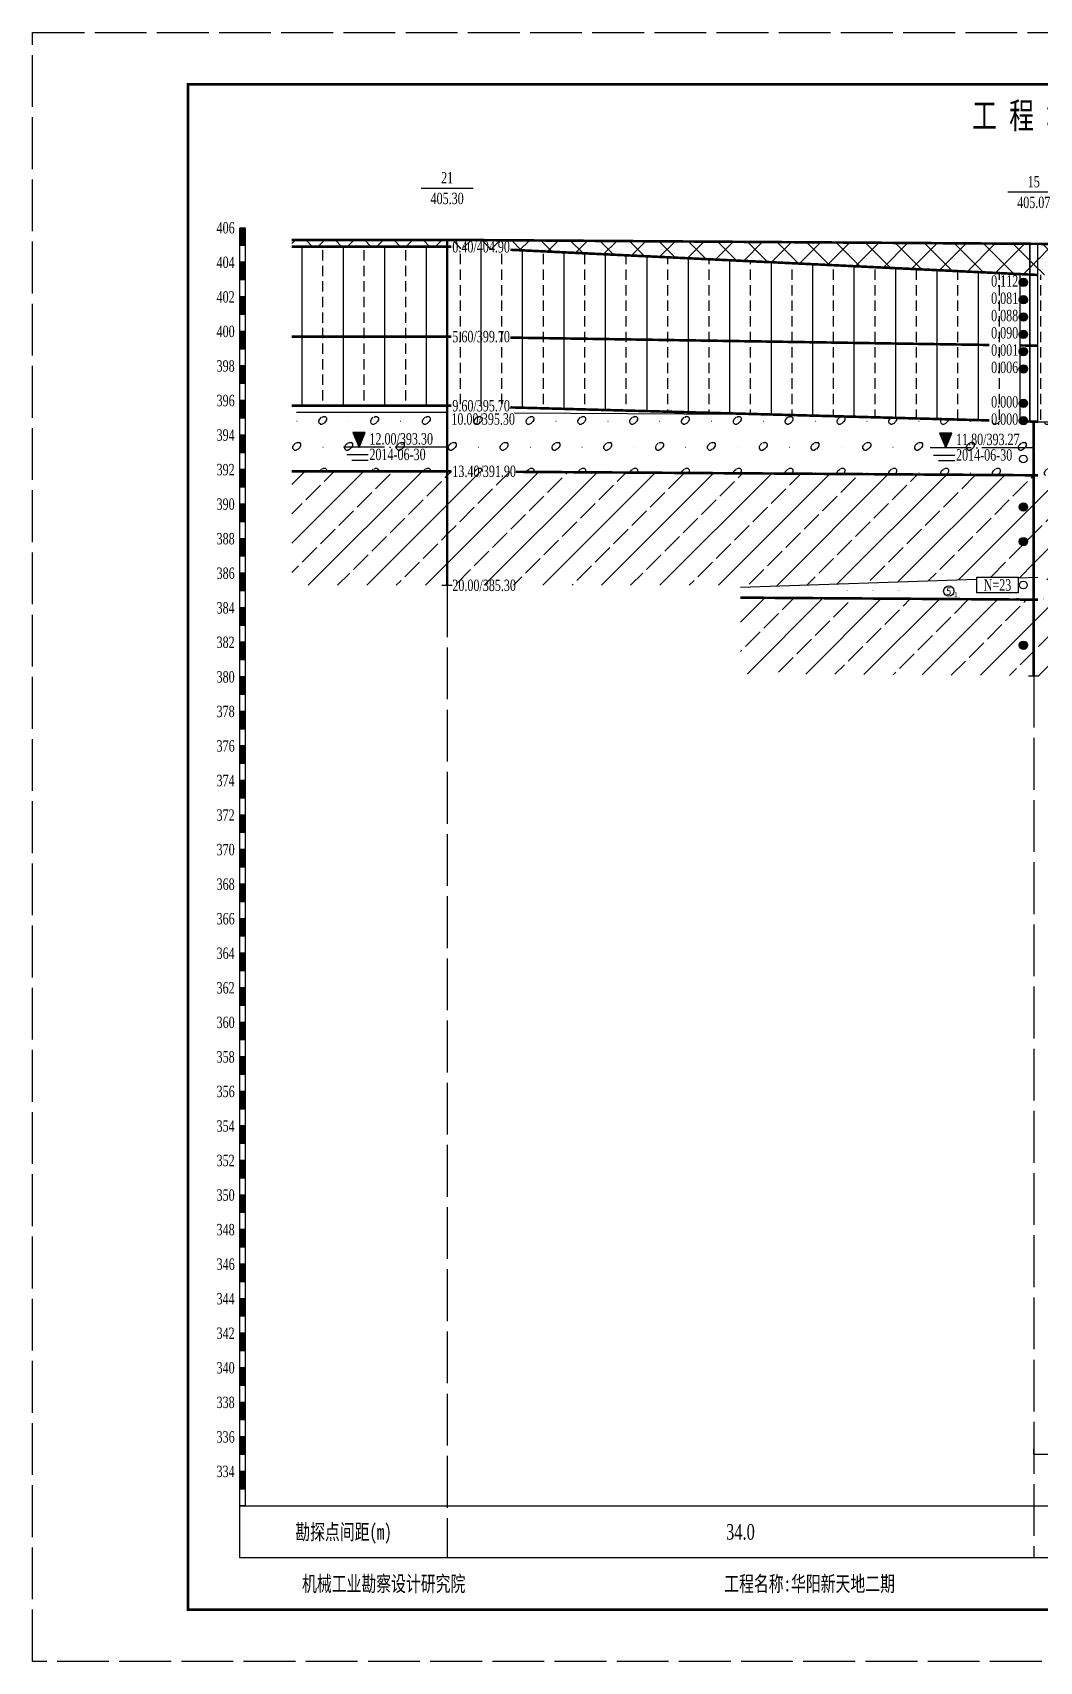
# Model space of a CAD drawing. Header units: millimetres. Extents: x -30 to 2967, y -786 to 1322.
# Drawn here: x 1733.4 to 1927.7, y -785.6 to -471.3 of the extents above; entities that cross this region are included whole.
import ezdxf
from ezdxf.enums import TextEntityAlignment as Align

# ---------------------------------------------------------------- set-up
doc = ezdxf.new("R2010")
doc.units = ezdxf.units.MM
doc.linetypes.add('SWX', pattern=[12, 10, -1, 0, -1])
doc.linetypes.add('XX', pattern=[12, 10, -2])
doc.layers.add('DXSW', color=7, linetype='Continuous')
doc.layers.add('MASKTEXT', color=7, linetype='Continuous')
doc.styles.add('Dzcd', font='TIMES.TTF')
doc.styles.get("Standard").update_dxf_attribs({"font": 'SimSun.ttf'})
pattern_1 = [(0, (1813.4416, -1862.275), (2.5, 4.33), [0, -5]), (0, (1813.5416, -1862.275), (2.5, 4.33), [0, -5]), (0, (1813.4416, -1862.175), (2.5, 4.33), [0, -5]), (0, (1813.5416, -1862.175), (2.5, 4.33), [0, -5])]
pattern_2 = [(45, (1813.4416, -1862.275), (-2.828427, 2.828427), []), (315, (1813.4416, -1862.275), (2.828427, 2.828427), [])]
pattern_3 = [(90, (0, 0), (-8, 5e-16), [2, -1]), (90, (4, 0), (-8, 5e-16), [])]
pattern_4 = [(0, (1813.9553, -1861.8363), (5, 5), [0.3756, -9.6244]), (0, (1814.512, -1860.3574), (5, 5), [0.3798, -9.6202]), (135, (1813.955, -1861.836), (-5.000023, -5.000023), [0.3906, -6.6804]), (315, (1814.892, -1860.3574), (5.000023, 5.000023), [0.3828, -6.6883]), (90, (1813.679, -1861.56), (-5, 5), [0.377, -9.623]), (270, (1815.1626, -1860.628), (5, -5), [0.3751, -9.6249]), (45, (1813.836, -1860.869), (-5.000023, 5.000023), [0.492, -6.5791]), (225, (1814.989, -1861.35), (5.000023, -5.000023), [0.4449, -6.6262]), (63.4348, (1813.679, -1861.183), (-10.000075, -6e-05), [0.3513, -22.0094]), (243.4348, (1815.163, -1861.002), (10.000075, 6e-05), [0.3886, -21.9721]), (63.4348, (1818.679, -1856.183), (-10.000075, -6e-05), [0.3513, -22.0094]), (243.4348, (1820.163, -1856.002), (10.000075, 6e-05), [0.3886, -21.9721]), (63.4348, (1823.679, -1851.183), (-10.000075, -6e-05), [0.3513, -22.0094]), (243.4348, (1825.163, -1851.002), (10.000075, 6e-05), [0.3886, -21.9721]), (63.4348, (1828.679, -1846.183), (-10.000075, -6e-05), [0.3513, -22.0094]), (243.4348, (1830.163, -1846.002), (10.000075, 6e-05), [0.3886, -21.9721]), (26.5659, (1814.184, -1860.521), (-9.998806, 0.000297), [0.3657, -21.9937]), (206.5659, (1814.6742, -1861.6646), (9.999964, 0.000282), [0.3838, -21.9769]), (26.5659, (1819.184, -1855.521), (-9.998806, 0.000297), [0.3657, -21.9937]), (206.5659, (1819.6742, -1856.6646), (9.999964, 0.000282), [0.3838, -21.9769]), (0, (1819.436, -1861.262), (0, 10), [0.05, -9.95]), (0, (1824.436, -1856.262), (0, 10), [0.05, -9.95])]
pattern_5 = [(45, (0, 0), (-5.656854, 5.656854), []), (45, (5.657, 0), (-2.828427, 8.48528), [4, -1])]
pattern_6 = [(90, (1813.442, -1862.275), (-8, 5e-16), [2, -1]), (90, (1817.442, -1862.275), (-8, 5e-16), [])]

# ---------------------------------------------------------------- blocks, each defined once
blk = doc.blocks.new('TL_YZY')
h = blk.add_hatch(color=256)
edge = h.paths.add_edge_path()
edge.add_arc((0, -0.79), 0.8, 0, 360)
blk.add_circle((0, -0.79), 0.8)
blk = doc.blocks.new('TL_BGN')
blk.add_lwpolyline([(-8, 0), (0, 0), (0, -3), (-8, -3)], close=True)
blk = doc.blocks.new('TL_RDY')
blk.add_circle((0, -1.51), 0.75)
blk = doc.blocks.new('tl_shw')
blk.add_hatch(color=256).paths.add_polyline_path([(1.21, 2.81), (-1.21, 2.81), (0, -0.04)])
for p, q in [((-2.35, -1.44), (1.77, -1.44)), ((1.77, -2.55), (-1.39, -2.55))]:
    blk.add_line(p, q)
at = {"flags": 128}
blk.add_lwpolyline([(1.21, 2.81), (-1.21, 2.81), (0, -0.04)], close=True, dxfattribs=at)

msp = doc.modelspace()

# ---------------------------------------------------------------- hatches: boundary and pattern name
for points in [[(1773.44, -512.28), (1773.44, -508.94), (1774.44, -508.94), (1774.44, -512.28)], [(1773.44, -518.94), (1773.44, -515.61), (1774.44, -515.61), (1774.44, -518.94)], [(1773.44, -525.61), (1773.44, -522.28), (1774.44, -522.28), (1774.44, -525.61)], [(1773.44, -532.28), (1773.44, -528.94), (1774.44, -528.94), (1774.44, -532.28)], [(1773.44, -538.94), (1773.44, -535.61), (1774.44, -535.61), (1774.44, -538.94)], [(1773.44, -545.61), (1773.44, -542.28), (1774.44, -542.28), (1774.44, -545.61)], [(1773.44, -552.28), (1773.44, -548.94), (1774.44, -548.94), (1774.44, -552.28)], [(1773.44, -558.94), (1773.44, -555.61), (1774.44, -555.61), (1774.44, -558.94)], [(1773.44, -565.61), (1773.44, -562.28), (1774.44, -562.28), (1774.44, -565.61)], [(1773.44, -572.28), (1773.44, -568.94), (1774.44, -568.94), (1774.44, -572.28)], [(1773.44, -578.94), (1773.44, -575.61), (1774.44, -575.61), (1774.44, -578.94)], [(1773.44, -585.61), (1773.44, -582.28), (1774.44, -582.28), (1774.44, -585.61)], [(1773.44, -592.28), (1773.44, -588.94), (1774.44, -588.94), (1774.44, -592.28)], [(1773.44, -598.94), (1773.44, -595.61), (1774.44, -595.61), (1774.44, -598.94)], [(1773.44, -605.61), (1773.44, -602.28), (1774.44, -602.28), (1774.44, -605.61)], [(1773.44, -612.28), (1773.44, -608.94), (1774.44, -608.94), (1774.44, -612.28)], [(1773.44, -618.94), (1773.44, -615.61), (1774.44, -615.61), (1774.44, -618.94)], [(1773.44, -625.61), (1773.44, -622.28), (1774.44, -622.28), (1774.44, -625.61)], [(1773.44, -632.28), (1773.44, -628.94), (1774.44, -628.94), (1774.44, -632.28)], [(1773.44, -638.94), (1773.44, -635.61), (1774.44, -635.61), (1774.44, -638.94)], [(1773.44, -645.61), (1773.44, -642.28), (1774.44, -642.28), (1774.44, -645.61)], [(1773.44, -652.28), (1773.44, -648.94), (1774.44, -648.94), (1774.44, -652.28)], [(1773.44, -658.94), (1773.44, -655.61), (1774.44, -655.61), (1774.44, -658.94)], [(1773.44, -665.61), (1773.44, -662.28), (1774.44, -662.28), (1774.44, -665.61)], [(1773.44, -672.28), (1773.44, -668.94), (1774.44, -668.94), (1774.44, -672.28)], [(1773.44, -678.94), (1773.44, -675.61), (1774.44, -675.61), (1774.44, -678.94)], [(1773.44, -685.61), (1773.44, -682.28), (1774.44, -682.28), (1774.44, -685.61)], [(1773.44, -692.28), (1773.44, -688.94), (1774.44, -688.94), (1774.44, -692.28)], [(1773.44, -698.94), (1773.44, -695.61), (1774.44, -695.61), (1774.44, -698.94)], [(1773.44, -705.61), (1773.44, -702.28), (1774.44, -702.28), (1774.44, -705.61)], [(1773.44, -712.28), (1773.44, -708.94), (1774.44, -708.94), (1774.44, -712.28)], [(1773.44, -718.94), (1773.44, -715.61), (1774.44, -715.61), (1774.44, -718.94)], [(1773.44, -725.61), (1773.44, -722.28), (1774.44, -722.28), (1774.44, -725.61)], [(1773.44, -732.28), (1773.44, -728.94), (1774.44, -728.94), (1774.44, -732.28)], [(1773.44, -738.94), (1773.44, -735.61), (1774.44, -735.61), (1774.44, -738.94)], [(1773.44, -745.61), (1773.44, -742.28), (1774.44, -742.28), (1774.44, -745.61)], [(1773.44, -752.28), (1773.44, -748.94), (1774.44, -748.94), (1774.44, -752.28)]]:
    msp.add_hatch(color=256).paths.add_polyline_path(points)
h = msp.add_hatch()
h.set_pattern_fill('素填土', color=256, style=0)
h.set_pattern_definition(pattern_2)
h.paths.add_polyline_path([(1783.44, -511.28), (1813.44, -511.28), (1813.44, -512.61), (1783.44, -512.61)])
h = msp.add_hatch()
h.set_pattern_fill('素填土', color=256, style=0)
h.set_pattern_definition(pattern_2)
h.paths.add_polyline_path([(1813.44, -511.28), (1926.64, -512.04), (1926.64, -518.05), (1813.44, -512.61)])
h.paths.add_polyline_path([(1813.87, -514.33), (1825.88, -514.33), (1825.88, -510.88), (1813.87, -510.88)], flags=8)
h = msp.add_hatch()
h.set_pattern_fill('黄土状粉质粘土', color=256, style=0)
h.set_pattern_definition(pattern_3)
h.paths.add_polyline_path([(1813.44, -512.61), (1926.64, -518.05), (1926.64, -531.71), (1813.44, -529.95)])
h.paths.add_polyline_path([(1917.97, -520.91), (1924.2, -520.91), (1924.2, -517.55), (1917.97, -517.55)], flags=24)
h.paths.add_polyline_path([(1917.97, -524.25), (1924.2, -524.25), (1924.2, -520.89), (1917.97, -520.89)], flags=24)
h.paths.add_polyline_path([(1917.97, -527.58), (1924.2, -527.58), (1924.2, -524.22), (1917.97, -524.22)], flags=24)
h.paths.add_polyline_path([(1917.97, -530.91), (1924.2, -530.91), (1924.2, -527.55), (1917.97, -527.55)], flags=24)
h.paths.add_polyline_path([(1813.87, -514.33), (1825.88, -514.33), (1825.88, -510.88), (1813.87, -510.88)], flags=9)
h.paths.add_polyline_path([(1813.87, -531.66), (1825.88, -531.66), (1825.88, -528.21), (1813.87, -528.21)], flags=25)
h.paths.add_polyline_path([(1917.97, -534.25), (1924.2, -534.25), (1924.2, -530.89), (1917.97, -530.89)], flags=9)
h = msp.add_hatch()
h.set_pattern_fill('素填土', color=256, style=0)
h.set_pattern_definition(pattern_2)
h.paths.add_polyline_path([(1926.64, -512.04), (2015.41, -512.71), (2015.41, -517.71), (1926.64, -518.05)])
edge = h.paths.add_edge_path(flags=16)
edge.add_arc((1966.02, -515.12), 2, 0, 360)
h.paths.add_polyline_path([(1972.51, -518.67), (1977.54, -518.67), (1977.54, -512.1), (1972.51, -512.1)], flags=9)
h.paths.add_polyline_path([(1976.74, -517.81), (1979.13, -517.81), (1979.13, -514.93), (1976.74, -514.93)], flags=24)
h.paths.add_polyline_path([(1976.72, -515.33), (1982.05, -515.33), (1982.05, -512.33), (1976.72, -512.33)], flags=24)
h.paths.add_polyline_path([(1927.07, -519.76), (1939.08, -519.76), (1939.08, -516.31), (1927.07, -516.31)], flags=9)
h = msp.add_hatch()
h.set_pattern_fill('黄土状粉质粘土', color=256, style=0)
h.set_pattern_definition(pattern_6)
h.paths.add_polyline_path([(1783.44, -512.61), (1813.44, -512.61), (1813.44, -529.95), (1783.44, -529.95)])
h = msp.add_hatch()
h.set_pattern_fill('黄土状粉质粘土', color=256, style=0)
h.set_pattern_definition(pattern_3)
h.paths.add_polyline_path([(1926.64, -518.05), (2015.41, -517.71), (2015.41, -531.71), (1926.64, -531.71)])
edge = h.paths.add_edge_path(flags=16)
edge.add_arc((1966.02, -524.8), 2, 0, 360)
h.paths.add_polyline_path([(2005.8, -532.57), (2011.01, -532.57), (2011.01, -529.22), (2005.8, -529.22)], flags=25)
h.paths.add_polyline_path([(2005.24, -525.9), (2011.58, -525.9), (2011.58, -522.55), (2005.24, -522.55)], flags=8)
h.paths.add_polyline_path([(1972.51, -528.32), (1977.54, -528.32), (1977.54, -521.75), (1972.51, -521.75)], flags=24)
h.paths.add_polyline_path([(1976.74, -527.46), (1979.13, -527.46), (1979.13, -524.58), (1976.74, -524.58)], flags=24)
h.paths.add_polyline_path([(1976.72, -524.98), (1980.84, -524.98), (1980.84, -521.98), (1976.72, -521.98)], flags=24)
h.paths.add_polyline_path([(1927.07, -519.76), (1939.08, -519.76), (1939.08, -516.31), (1927.07, -516.31)], flags=9)
h.paths.add_polyline_path([(1927.07, -533.43), (1939.08, -533.43), (1939.08, -529.98), (1927.07, -529.98)], flags=9)
h.paths.add_polyline_path([(2004.41, -522.71), (2012.41, -522.71), (2012.41, -525.71), (2004.41, -525.71)], flags=16)
h.paths.add_polyline_path([(2004.41, -529.38), (2012.41, -529.38), (2012.41, -532.38), (2004.41, -532.38)])
h.paths.add_polyline_path([(2005.24, -525.9), (2011.58, -525.9), (2011.58, -522.55), (2005.24, -522.55)], flags=24)
h.paths.add_polyline_path([(2005.8, -532.57), (2011.01, -532.57), (2011.01, -529.22), (2005.8, -529.22)], flags=25)
h = msp.add_hatch()
h.set_pattern_fill('黄土状粉质粘土', color=256, style=0)
h.set_pattern_definition(pattern_6)
h.paths.add_polyline_path([(1783.44, -529.95), (1813.44, -529.95), (1813.44, -543.28), (1783.44, -543.28)])
h = msp.add_hatch()
h.set_pattern_fill('黄土状粉质粘土', color=256, style=0)
h.set_pattern_definition(pattern_3)
h.paths.add_polyline_path([(1813.44, -529.95), (1926.64, -531.71), (1926.64, -546.38), (1813.44, -543.28)])
h.paths.add_polyline_path([(1917.97, -534.25), (1924.2, -534.25), (1924.2, -530.89), (1917.97, -530.89)], flags=24)
h.paths.add_polyline_path([(1917.97, -537.58), (1924.2, -537.58), (1924.2, -534.22), (1917.97, -534.22)], flags=24)
h.paths.add_polyline_path([(1917.97, -544.25), (1924.2, -544.25), (1924.2, -540.89), (1917.97, -540.89)], flags=24)
h.paths.add_polyline_path([(1813.87, -531.66), (1825.88, -531.66), (1825.88, -528.21), (1813.87, -528.21)], flags=9)
h.paths.add_polyline_path([(1813.87, -544.99), (1825.88, -544.99), (1825.88, -541.54), (1813.87, -541.54)], flags=25)
h.paths.add_polyline_path([(1917.97, -547.58), (1924.2, -547.58), (1924.2, -544.22), (1917.97, -544.22)], flags=9)
h = msp.add_hatch()
h.set_pattern_fill('黄土状粉质粘土', color=256, style=0)
h.set_pattern_definition(pattern_3)
h.paths.add_polyline_path([(1926.64, -531.71), (2015.41, -531.71), (2015.41, -543.71), (1926.64, -546.38)])
edge = h.paths.add_edge_path(flags=16)
edge.add_arc((1966.02, -538.45), 2, 0, 360)
h.paths.add_polyline_path([(2005.8, -539.25), (2011.01, -539.25), (2011.01, -535.89), (2005.8, -535.89)], flags=24)
h.paths.add_polyline_path([(1972.51, -541.85), (1977.54, -541.85), (1977.54, -535.28), (1972.51, -535.28)], flags=24)
h.paths.add_polyline_path([(1976.74, -540.99), (1979.13, -540.99), (1979.13, -538.11), (1976.74, -538.11)], flags=24)
h.paths.add_polyline_path([(1976.72, -538.51), (1980.84, -538.51), (1980.84, -535.51), (1976.72, -535.51)], flags=24)
h.paths.add_polyline_path([(1927.07, -533.43), (1939.08, -533.43), (1939.08, -529.98), (1927.07, -529.98)], flags=9)
h.paths.add_polyline_path([(1927.07, -548.09), (1940.22, -548.09), (1940.22, -544.64), (1927.07, -544.64)], flags=9)
h.paths.add_polyline_path([(2004.41, -542.71), (2012.41, -542.71), (2012.41, -545.71), (2004.41, -545.71)], flags=16)
h.paths.add_polyline_path([(2005.24, -545.9), (2011.58, -545.9), (2011.58, -542.55), (2005.24, -542.55)], flags=25)
h.paths.add_polyline_path([(2004.41, -536.04), (2012.41, -536.04), (2012.41, -539.04), (2004.41, -539.04)], flags=16)
h.paths.add_polyline_path([(2004.41, -529.38), (2012.41, -529.38), (2012.41, -532.38), (2004.41, -532.38)])
h.paths.add_polyline_path([(2005.8, -539.25), (2011.01, -539.25), (2011.01, -535.89), (2005.8, -535.89)], flags=8)
h.paths.add_polyline_path([(2005.8, -532.57), (2011.01, -532.57), (2011.01, -529.22), (2005.8, -529.22)], flags=9)
h = msp.add_hatch()
h.set_pattern_fill('卵石', color=256, style=0)
h.set_pattern_definition(pattern_4)
h.paths.add_polyline_path([(1783.44, -543.28), (1813.44, -543.28), (1813.44, -555.95), (1783.44, -555.95)])
h.paths.add_polyline_path([(1783.54, -543.38), (1813.44, -543.28), (1813.44, -544.61), (1783.54, -544.61)], flags=0)
h.paths.add_polyline_path([(1797.87, -551.39), (1811.02, -551.39), (1811.02, -547.94), (1797.87, -547.94)], flags=8)
h.paths.add_polyline_path([(1797.88, -554.37), (1809.61, -554.37), (1809.61, -551.02), (1797.88, -551.02)], flags=8)
h = msp.add_hatch()
h.set_pattern_fill('卵石', color=256, style=0)
h.set_pattern_definition(pattern_4)
h.paths.add_polyline_path([(1813.44, -543.28), (1926.64, -546.38), (1926.64, -556.71), (1813.44, -555.95)])
h.paths.add_polyline_path([(1813.54, -543.38), (1870.04, -544.91), (1813.54, -544.61)], flags=16)
h.paths.add_polyline_path([(1917.97, -547.58), (1924.2, -547.58), (1924.2, -544.22), (1917.97, -544.22)], flags=24)
h.paths.add_polyline_path([(1911.07, -551.49), (1924.22, -551.49), (1924.22, -548.04), (1911.07, -548.04)], flags=24)
h.paths.add_polyline_path([(1911.08, -554.47), (1922.81, -554.47), (1922.81, -551.12), (1911.08, -551.12)], flags=24)
h.paths.add_polyline_path([(1813.87, -544.99), (1825.88, -544.99), (1825.88, -541.54), (1813.87, -541.54)], flags=9)
h.paths.add_polyline_path([(1813.68, -547.56), (1826.83, -547.56), (1826.83, -544.11), (1813.68, -544.11)], flags=24)
h.paths.add_polyline_path([(1813.87, -557.66), (1827.02, -557.66), (1827.02, -554.21), (1813.87, -554.21)], flags=9)
h = msp.add_hatch()
h.set_pattern_fill('卵石', color=256, style=0)
h.set_pattern_definition(pattern_4)
h.paths.add_polyline_path([(1926.64, -546.38), (2015.41, -543.71), (2015.41, -559.05), (1926.64, -556.71)])
edge = h.paths.add_edge_path(flags=16)
edge.add_arc((1966.02, -551.47), 2, 0, 360)
h.paths.add_polyline_path([(2005.24, -545.9), (2011.58, -545.9), (2011.58, -542.55), (2005.24, -542.55)], flags=9)
h.paths.add_polyline_path([(1999.83, -551.83), (2012.98, -551.83), (2012.98, -548.38), (1999.83, -548.38)], flags=24)
h.paths.add_polyline_path([(1999.85, -554.8), (2011.58, -554.8), (2011.58, -551.45), (1999.85, -551.45)], flags=24)
h.paths.add_polyline_path([(1972.51, -554.99), (1977.54, -554.99), (1977.54, -548.42), (1972.51, -548.42)], flags=24)
h.paths.add_polyline_path([(1976.74, -554.13), (1979.13, -554.13), (1979.13, -551.25), (1976.74, -551.25)], flags=24)
h.paths.add_polyline_path([(1976.72, -551.65), (1980.84, -551.65), (1980.84, -548.65), (1976.72, -548.65)], flags=24)
h.paths.add_polyline_path([(1927.07, -548.09), (1940.22, -548.09), (1940.22, -544.64), (1927.07, -544.64)], flags=24)
h.paths.add_polyline_path([(1927.07, -558.43), (1940.22, -558.43), (1940.22, -554.98), (1927.07, -554.98)], flags=25)
h = msp.add_hatch()
h.set_pattern_fill('粉质粘土', color=256, style=0)
h.set_pattern_definition(pattern_5)
h.paths.add_polyline_path([(1783.44, -555.95), (1813.44, -555.95), (1813.44, -577.94), (1783.44, -577.94)])
h = msp.add_hatch()
h.set_pattern_fill('粉质粘土', color=256, style=0)
h.set_pattern_definition(pattern_5)
h.paths.add_polyline_path([(1813.44, -555.95), (1926.64, -556.71), (1926.64, -580.71), (1870.04, -580.32), (1870.08, -577.94), (1813.44, -577.94)])
h.paths.add_polyline_path([(1870.04, -578.33), (1926.64, -576.38), (1926.64, -580.71), (1870.04, -580.32)], flags=17)
h.paths.add_polyline_path([(1916.47, -579.57), (1922.81, -579.57), (1922.81, -576.22), (1916.47, -576.22)], flags=24)
h.paths.add_polyline_path([(1813.87, -557.66), (1827.02, -557.66), (1827.02, -554.21), (1813.87, -554.21)], flags=9)
h.paths.add_polyline_path([(1813.87, -579.66), (1827.02, -579.66), (1827.02, -576.21), (1813.87, -576.21)], flags=25)
h = msp.add_hatch()
h.set_pattern_fill('粉质粘土', color=256, style=0)
h.set_pattern_definition(pattern_5)
h.paths.add_polyline_path([(1926.64, -556.71), (2015.41, -559.05), (2015.41, -589.38), (1926.64, -580.71)])
edge = h.paths.add_edge_path(flags=16)
edge.add_arc((1966.02, -571.15), 2, 0, 360)
h.paths.add_polyline_path([(1926.74, -576.48), (1994.74, -587.12), (1926.74, -580.71)], flags=16)
h.paths.add_polyline_path([(2005.24, -582.57), (2011.58, -582.57), (2011.58, -579.22), (2005.24, -579.22)], flags=24)
h.paths.add_polyline_path([(2005.24, -565.9), (2011.58, -565.9), (2011.58, -562.55), (2005.24, -562.55)], flags=24)
h.paths.add_polyline_path([(1972.51, -575.24), (1977.54, -575.24), (1977.54, -568.68), (1972.51, -568.68)], flags=24)
h.paths.add_polyline_path([(1976.74, -574.39), (1979.13, -574.39), (1979.13, -571.48), (1976.74, -571.48)], flags=24)
h.paths.add_polyline_path([(1976.72, -571.91), (1980.84, -571.91), (1980.84, -568.91), (1976.72, -568.91)], flags=24)
h.paths.add_polyline_path([(1927.07, -558.43), (1940.22, -558.43), (1940.22, -554.98), (1927.07, -554.98)], flags=9)
h.paths.add_polyline_path([(1927.07, -578.09), (1940.22, -578.09), (1940.22, -574.64), (1927.07, -574.64)], flags=24)
h.paths.add_polyline_path([(1927.07, -582.43), (1940.22, -582.43), (1940.22, -578.98), (1927.07, -578.98)], flags=24)
h = msp.add_hatch()
h.set_pattern_fill('中砂', color=256, style=0)
h.set_pattern_definition(pattern_1)
h.paths.add_polyline_path([(1870.04, -578.33), (1926.64, -576.38), (1926.64, -580.71), (1870.04, -580.32)])
h = msp.add_hatch()
h.set_pattern_fill('中砂', color=256, style=0)
h.set_pattern_definition(pattern_1)
h.paths.add_polyline_path([(1926.74, -576.48), (1994.74, -587.12), (1926.74, -580.71)])
h = msp.add_hatch()
h.set_pattern_fill('粉质粘土', color=256, style=0)
h.set_pattern_definition(pattern_5)
h.paths.add_polyline_path([(1870.04, -580.32), (1926.64, -580.71), (1926.64, -595.38), (1870.04, -594.99)])
h = msp.add_hatch()
h.set_pattern_fill('粉质粘土', color=256, style=0)
h.set_pattern_definition(pattern_5)
h.paths.add_polyline_path([(1926.64, -580.71), (2015.41, -589.38), (2015.41, -632.71), (1971.02, -632.71), (1971.02, -595.38), (1926.64, -595.38)])
edge = h.paths.add_edge_path(flags=16)
edge.add_arc((1980.03, -600.66), 2, 0, 360)
h.paths.add_polyline_path([(1971.12, -621.48), (2015.41, -621.38), (2015.41, -632.71), (1971.02, -632.71)], flags=16)
h.paths.add_polyline_path([(2005.24, -615.9), (2011.58, -615.9), (2011.58, -612.55), (2005.24, -612.55)], flags=24)
h.paths.add_polyline_path([(2005.8, -599.25), (2011.01, -599.25), (2011.01, -595.89), (2005.8, -595.89)], flags=24)
h.paths.add_polyline_path([(1986.51, -606.53), (1991.55, -606.53), (1991.55, -599.97), (1986.51, -599.97)], flags=24)
h.paths.add_polyline_path([(1990.75, -605.68), (1993.14, -605.68), (1993.14, -602.76), (1990.75, -602.76)], flags=24)
h.paths.add_polyline_path([(1990.73, -603.19), (1994.85, -603.19), (1994.85, -600.19), (1990.73, -600.19)], flags=24)
h.paths.add_polyline_path([(1927.07, -582.43), (1940.22, -582.43), (1940.22, -578.98), (1927.07, -578.98)], flags=9)
h.paths.add_polyline_path([(1927.07, -597.09), (1940.22, -597.09), (1940.22, -593.64), (1927.07, -593.64)], flags=25)

# ---------------------------------------------------------------- linework, layer by layer
for p, q in [((1808.44, -501.28), (1818.44, -501.28)), ((1921.64, -502.04), (1931.64, -502.04)), ((1783.54, -543.38), (1814.24, -543.28)), ((1825.41, -543.7), (1870.04, -544.91)), ((1813.44, -544.61), (1784.34, -544.61)), ((1826.42, -544.67), (1870.04, -544.91)), ((1812.44, -577.94), (1814.44, -577.94)), ((1870.04, -578.33), (1915.64, -576.78)), ((1923.64, -576.5), (1927.44, -576.38)), ((1870.03, -580.32), (1927.44, -580.71)), ((1890.61, -578.87), (1890.61, -578.87)), ((1890.61, -578.97), (1890.61, -578.97)), ((1890.71, -578.87), (1890.71, -578.87)), ((1890.71, -578.97), (1890.71, -578.97)), ((1895.61, -578.87), (1895.61, -578.87)), ((1895.61, -578.97), (1895.61, -578.97)), ((1895.71, -578.87), (1895.71, -578.87)), ((1895.71, -578.97), (1895.71, -578.97)), ((1900.61, -578.87), (1900.61, -578.87)), ((1900.61, -578.97), (1900.61, -578.97)), ((1900.71, -578.87), (1900.71, -578.87)), ((1900.71, -578.97), (1900.71, -578.97)), ((1925.64, -595.38), (1927.64, -595.38)), ((1926.64, -745.61), (1926.64, -744.61)), ((1926.64, -745.61), (1964.14, -745.61))]:
    msp.add_line(p, q)
at = {"linetype": 'XX'}
for p, q in [((1813.44, -577.94), (1813.44, -765.61)), ((1926.64, -595.38), (1926.64, -765.61))]:
    msp.add_line(p, q, dxfattribs=at)
msp.add_lwpolyline([(1733.44, -785.61), (1733.44, -471.28), (2144.17, -471.28), (2144.17, -785.61)], close=True, dxfattribs=at)
at = {"const_width": 0.5}
msp.add_lwpolyline([(1763.44, -775.61), (1763.44, -481.28), (2134.17, -481.28), (2134.17, -775.61)], close=True, dxfattribs=at)
for points in [[(1773.44, -512.28), (1773.44, -508.94), (1774.44, -508.94), (1774.44, -512.28)], [(1773.44, -515.61), (1773.44, -512.28), (1774.44, -512.28), (1774.44, -515.61)], [(1773.44, -518.94), (1773.44, -515.61), (1774.44, -515.61), (1774.44, -518.94)], [(1773.44, -522.28), (1773.44, -518.94), (1774.44, -518.94), (1774.44, -522.28)], [(1773.44, -525.61), (1773.44, -522.28), (1774.44, -522.28), (1774.44, -525.61)], [(1773.44, -528.94), (1773.44, -525.61), (1774.44, -525.61), (1774.44, -528.94)], [(1773.44, -532.28), (1773.44, -528.94), (1774.44, -528.94), (1774.44, -532.28)], [(1773.44, -535.61), (1773.44, -532.28), (1774.44, -532.28), (1774.44, -535.61)], [(1773.44, -538.94), (1773.44, -535.61), (1774.44, -535.61), (1774.44, -538.94)], [(1773.44, -542.28), (1773.44, -538.94), (1774.44, -538.94), (1774.44, -542.28)], [(1773.44, -545.61), (1773.44, -542.28), (1774.44, -542.28), (1774.44, -545.61)], [(1773.44, -548.94), (1773.44, -545.61), (1774.44, -545.61), (1774.44, -548.94)], [(1773.44, -552.28), (1773.44, -548.94), (1774.44, -548.94), (1774.44, -552.28)], [(1773.44, -555.61), (1773.44, -552.28), (1774.44, -552.28), (1774.44, -555.61)], [(1773.44, -558.94), (1773.44, -555.61), (1774.44, -555.61), (1774.44, -558.94)], [(1773.44, -562.28), (1773.44, -558.94), (1774.44, -558.94), (1774.44, -562.28)], [(1773.44, -565.61), (1773.44, -562.28), (1774.44, -562.28), (1774.44, -565.61)], [(1773.44, -568.94), (1773.44, -565.61), (1774.44, -565.61), (1774.44, -568.94)], [(1773.44, -572.28), (1773.44, -568.94), (1774.44, -568.94), (1774.44, -572.28)], [(1773.44, -575.61), (1773.44, -572.28), (1774.44, -572.28), (1774.44, -575.61)], [(1773.44, -578.94), (1773.44, -575.61), (1774.44, -575.61), (1774.44, -578.94)], [(1773.44, -582.28), (1773.44, -578.94), (1774.44, -578.94), (1774.44, -582.28)], [(1773.44, -585.61), (1773.44, -582.28), (1774.44, -582.28), (1774.44, -585.61)], [(1773.44, -588.94), (1773.44, -585.61), (1774.44, -585.61), (1774.44, -588.94)], [(1773.44, -592.28), (1773.44, -588.94), (1774.44, -588.94), (1774.44, -592.28)], [(1773.44, -595.61), (1773.44, -592.28), (1774.44, -592.28), (1774.44, -595.61)], [(1773.44, -598.94), (1773.44, -595.61), (1774.44, -595.61), (1774.44, -598.94)], [(1773.44, -602.28), (1773.44, -598.94), (1774.44, -598.94), (1774.44, -602.28)], [(1773.44, -605.61), (1773.44, -602.28), (1774.44, -602.28), (1774.44, -605.61)], [(1773.44, -608.94), (1773.44, -605.61), (1774.44, -605.61), (1774.44, -608.94)], [(1773.44, -612.28), (1773.44, -608.94), (1774.44, -608.94), (1774.44, -612.28)], [(1773.44, -615.61), (1773.44, -612.28), (1774.44, -612.28), (1774.44, -615.61)], [(1773.44, -618.94), (1773.44, -615.61), (1774.44, -615.61), (1774.44, -618.94)], [(1773.44, -622.28), (1773.44, -618.94), (1774.44, -618.94), (1774.44, -622.28)], [(1773.44, -625.61), (1773.44, -622.28), (1774.44, -622.28), (1774.44, -625.61)], [(1773.44, -628.94), (1773.44, -625.61), (1774.44, -625.61), (1774.44, -628.94)], [(1773.44, -632.28), (1773.44, -628.94), (1774.44, -628.94), (1774.44, -632.28)], [(1773.44, -635.61), (1773.44, -632.28), (1774.44, -632.28), (1774.44, -635.61)], [(1773.44, -638.94), (1773.44, -635.61), (1774.44, -635.61), (1774.44, -638.94)], [(1773.44, -642.28), (1773.44, -638.94), (1774.44, -638.94), (1774.44, -642.28)], [(1773.44, -645.61), (1773.44, -642.28), (1774.44, -642.28), (1774.44, -645.61)], [(1773.44, -648.94), (1773.44, -645.61), (1774.44, -645.61), (1774.44, -648.94)], [(1773.44, -652.28), (1773.44, -648.94), (1774.44, -648.94), (1774.44, -652.28)], [(1773.44, -655.61), (1773.44, -652.28), (1774.44, -652.28), (1774.44, -655.61)], [(1773.44, -658.94), (1773.44, -655.61), (1774.44, -655.61), (1774.44, -658.94)], [(1773.44, -662.28), (1773.44, -658.94), (1774.44, -658.94), (1774.44, -662.28)], [(1773.44, -665.61), (1773.44, -662.28), (1774.44, -662.28), (1774.44, -665.61)], [(1773.44, -668.94), (1773.44, -665.61), (1774.44, -665.61), (1774.44, -668.94)], [(1773.44, -672.28), (1773.44, -668.94), (1774.44, -668.94), (1774.44, -672.28)], [(1773.44, -675.61), (1773.44, -672.28), (1774.44, -672.28), (1774.44, -675.61)], [(1773.44, -678.94), (1773.44, -675.61), (1774.44, -675.61), (1774.44, -678.94)], [(1773.44, -682.28), (1773.44, -678.94), (1774.44, -678.94), (1774.44, -682.28)], [(1773.44, -685.61), (1773.44, -682.28), (1774.44, -682.28), (1774.44, -685.61)], [(1773.44, -688.94), (1773.44, -685.61), (1774.44, -685.61), (1774.44, -688.94)], [(1773.44, -692.28), (1773.44, -688.94), (1774.44, -688.94), (1774.44, -692.28)], [(1773.44, -695.61), (1773.44, -692.28), (1774.44, -692.28), (1774.44, -695.61)], [(1773.44, -698.94), (1773.44, -695.61), (1774.44, -695.61), (1774.44, -698.94)], [(1773.44, -702.28), (1773.44, -698.94), (1774.44, -698.94), (1774.44, -702.28)], [(1773.44, -705.61), (1773.44, -702.28), (1774.44, -702.28), (1774.44, -705.61)], [(1773.44, -708.94), (1773.44, -705.61), (1774.44, -705.61), (1774.44, -708.94)], [(1773.44, -712.28), (1773.44, -708.94), (1774.44, -708.94), (1774.44, -712.28)], [(1773.44, -715.61), (1773.44, -712.28), (1774.44, -712.28), (1774.44, -715.61)], [(1773.44, -718.94), (1773.44, -715.61), (1774.44, -715.61), (1774.44, -718.94)], [(1773.44, -722.28), (1773.44, -718.94), (1774.44, -718.94), (1774.44, -722.28)], [(1773.44, -725.61), (1773.44, -722.28), (1774.44, -722.28), (1774.44, -725.61)], [(1773.44, -728.94), (1773.44, -725.61), (1774.44, -725.61), (1774.44, -728.94)], [(1773.44, -732.28), (1773.44, -728.94), (1774.44, -728.94), (1774.44, -732.28)], [(1773.44, -735.61), (1773.44, -732.28), (1774.44, -732.28), (1774.44, -735.61)], [(1773.44, -738.94), (1773.44, -735.61), (1774.44, -735.61), (1774.44, -738.94)], [(1773.44, -742.28), (1773.44, -738.94), (1774.44, -738.94), (1774.44, -742.28)], [(1773.44, -745.61), (1773.44, -742.28), (1774.44, -742.28), (1774.44, -745.61)], [(1773.44, -748.94), (1773.44, -745.61), (1774.44, -745.61), (1774.44, -748.94)], [(1773.44, -752.28), (1773.44, -748.94), (1774.44, -748.94), (1774.44, -752.28)], [(1773.44, -755.61), (1773.44, -752.28), (1774.44, -752.28), (1774.44, -755.61)], [(1773.44, -755.61), (2124.17, -755.61), (2124.17, -765.61), (1773.44, -765.61)]]:
    msp.add_lwpolyline(points, close=True)
for points in [[(1783.44, -511.28), (1813.44, -511.28), (1841.74, -511.47), (1870.04, -511.66), (1898.34, -511.85), (1926.64, -512.04), (1948.83, -512.21), (1971.02, -512.38), (1993.22, -512.54), (2015.41, -512.71), (2032.6, -512.58), (2049.79, -512.46), (2066.98, -512.33), (2084.17, -512.21), (2114.17, -512.21)], [(1814.24, -512.61), (1783.44, -512.61)], [(1825.66, -513.19), (1927.44, -518.05)], [(1814.24, -529.95), (1783.44, -529.95)], [(1825.66, -530.14), (1918.05, -531.56)], [(1923.92, -531.65), (1927.44, -531.71)], [(1814.24, -543.28), (1783.44, -543.28)], [(1825.66, -543.61), (1918.05, -546.12)], [(1924.12, -546.28), (1927.44, -546.38)], [(1814.24, -555.95), (1783.44, -555.95)], [(1826.67, -556.04), (1927.44, -556.71)], [(1870.04, -580.32), (1927.44, -580.71)]]:
    msp.add_lwpolyline(points, dxfattribs=at)
for points in [[(1813.44, -511.28, 0.5, 0.5, 0), (1813.44, -577.94, 0, 0, 0)], [(1925.89, -512.04, 0.3, 0.3, 0), (1925.89, -546.38, 0.3, 0.3, 0), (1927.39, -546.38, 0.3, 0.3, 0), (1927.39, -512.04, 0, 0, 0)], [(1926.64, -546.38, 0.5, 0.5, 0), (1926.64, -595.38, 0, 0, 0)]]:
    msp.add_lwpolyline(points, format="xyseb")
at = {"color": 1}
msp.add_lwpolyline([(1926.64, -546.38), (1934.14, -546.38), (1934.14, -546.71), (1940.14, -546.71), (1940.14, -547.04), (1952.64, -547.04), (1952.64, -547.38), (1952.14, -547.38), (1952.14, -547.71), (1954.14, -547.71), (1954.14, -548.04)], dxfattribs=at)
msp.add_circle((1910.24, -579.04), 1)
at = {"layer": 'DXSW', "linetype": 'SWX'}
for p, q in [((1813.44, -551.28), (1793.44, -551.28)), ((1926.64, -551.38), (1906.64, -551.38))]:
    msp.add_line(p, q, dxfattribs=at)

# ---------------------------------------------------------------- block references
for name, p in [('TL_YZY', (1924.64, -518.71)), ('TL_YZY', (1924.64, -522.04)), ('TL_YZY', (1924.64, -525.38)), ('TL_YZY', (1924.64, -528.71)), ('TL_YZY', (1924.64, -532.04)), ('TL_YZY', (1924.64, -535.38)), ('TL_YZY', (1924.64, -542.04)), ('TL_YZY', (1924.64, -545.38)), ('TL_RDY', (1924.64, -552.04)), ('TL_YZY', (1924.64, -562.04)), ('TL_YZY', (1924.64, -568.71)), ('TL_BGN', (1923.64, -576.38)), ('TL_RDY', (1924.64, -576.38)), ('TL_YZY', (1924.64, -588.71))]:
    msp.add_blockref(name, p)
at = {"layer": 'DXSW'}
for p in [(1796.44, -551.28), (1909.64, -551.38)]:
    msp.add_blockref('tl_shw', p, dxfattribs=at)

# ---------------------------------------------------------------- texts
at = {"width": 0.7}
for s, height, p in [("工 程 地 质 剖 面 图(7——7')", 5, (1948.81, -487.28)), ('勘探点间距(m)', 3, (1793.44, -760.61))]:
    msp.add_text(s, height=height, dxfattribs=at).set_placement(p, align=Align.MIDDLE_CENTER)
at = {"style": 'Dzcd', "width": 0.7}
for s, height, p in [('21', 2.2, (1813.44, -499.28)), ('15', 2.2, (1926.64, -500.04)), ('405.30', 2.2, (1813.44, -503.28)), ('405.07', 2.2, (1926.64, -504.04)), ('34.0', 3, (1870.04, -760.61))]:
    msp.add_text(s, height=height, dxfattribs=at).set_placement(p, align=Align.MIDDLE_CENTER)
for s, p in [('406', (1772.44, -508.94)), ('404', (1772.44, -515.61)), ('402', (1772.44, -522.28)), ('400', (1772.44, -528.94)), ('398', (1772.44, -535.61)), ('396', (1772.44, -542.28)), ('394', (1772.44, -548.94)), ('392', (1772.44, -555.61)), ('390', (1772.44, -562.28)), ('388', (1772.44, -568.94)), ('386', (1772.44, -575.61)), ('384', (1772.44, -582.28)), ('382', (1772.44, -588.94)), ('380', (1772.44, -595.61)), ('378', (1772.44, -602.28)), ('376', (1772.44, -608.94)), ('374', (1772.44, -615.61)), ('372', (1772.44, -622.28)), ('370', (1772.44, -628.94)), ('368', (1772.44, -635.61)), ('366', (1772.44, -642.28)), ('364', (1772.44, -648.94)), ('362', (1772.44, -655.61)), ('360', (1772.44, -662.28)), ('358', (1772.44, -668.94)), ('356', (1772.44, -675.61)), ('354', (1772.44, -682.28)), ('352', (1772.44, -688.94)), ('350', (1772.44, -695.61)), ('348', (1772.44, -702.28)), ('346', (1772.44, -708.94)), ('344', (1772.44, -715.61)), ('342', (1772.44, -722.28)), ('340', (1772.44, -728.94)), ('338', (1772.44, -735.61)), ('336', (1772.44, -742.28)), ('334', (1772.44, -748.94))]:
    msp.add_text(s, height=2.2, dxfattribs=at).set_placement(p, align=Align.MIDDLE_RIGHT)
msp.add_text('20.00/385.30', height=2.2, dxfattribs=at).set_placement((1814.44, -577.94), align=Align.MIDDLE_LEFT)
msp.add_text('5', height=1.5).set_placement((1910.24, -579.04), align=Align.MIDDLE_CENTER)
at = {"width": 0.7}
for s, p in [('机械工业勘察设计研究院', (1785.44, -770.61)), ('工程名称:华阳新天地二期', (1866.91, -770.61))]:
    msp.add_text(s, height=3, dxfattribs=at).set_placement(p, align=Align.MIDDLE_LEFT)
at = {"layer": 'MASKTEXT', "style": 'Dzcd', "width": 0.7}
for s, p in [('0.40/404.90', (1814.44, -512.61)), ('5.60/399.70', (1814.44, -529.94)), ('9.60/395.70', (1814.44, -543.28)), ('10.00/395.30', (1814.25, -545.84)), ('13.40/391.90', (1814.44, -555.94))]:
    msp.add_text(s, height=2.2, dxfattribs=at).set_placement(p, align=Align.MIDDLE_LEFT)
for s, p in [('0.112', (1923.64, -520.31)), ('0.081', (1923.64, -523.64)), ('0.088', (1923.64, -526.98)), ('0.090', (1923.64, -530.31)), ('0.001', (1923.64, -533.64)), ('0.006', (1923.64, -536.98)), ('0.000', (1923.64, -543.64)), ('0.000', (1923.64, -546.98))]:
    msp.add_text(s, height=2.2, dxfattribs=at).set_placement(p, align=Align.RIGHT)
for s, p in [('12.00/393.30', (1798.44, -550.78)), ('11.80/393.27', (1911.64, -550.88)), ('2014-06-30', (1798.44, -553.78)), ('2014-06-30', (1911.64, -553.88))]:
    msp.add_text(s, height=2.2, dxfattribs=at).set_placement(p)
msp.add_text('N=23', height=2.2, dxfattribs=at).set_placement((1919.64, -577.88), align=Align.MIDDLE_CENTER)
at = {"layer": 'MASKTEXT'}
msp.add_text('1', height=1, dxfattribs=at).set_placement((1911.2, -580.21))

doc.saveas('drawing.dxf')
